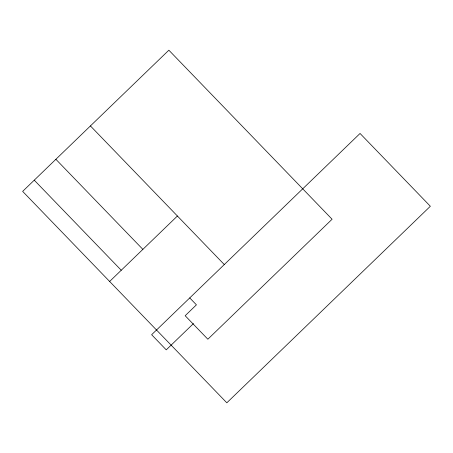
<?xml version="1.0" encoding="UTF-8"?>
<svg xmlns="http://www.w3.org/2000/svg" width="453" height="453" viewBox="0 0 453 453"><rect width="100%" height="100%" fill="white"/><g stroke="black" fill="none" stroke-linecap="round" stroke-linejoin="round"><path stroke-width="0.68" d="M109.637 281.46L177.412 216.013M193.442 323.589L166.245 349.852L151.636 334.722L360.05 133.459L430.35 206.257L226.817 402.808L22.65 191.381L168.856 50.192L332.094 219.241L207.853 339.218L185.164 315.724L196.426 304.841L189.745 297.921M90.424 125.934L224.292 264.558M55.878 159.297L142.865 249.371M34.258 180.175L121.245 270.248"/></g></svg>
